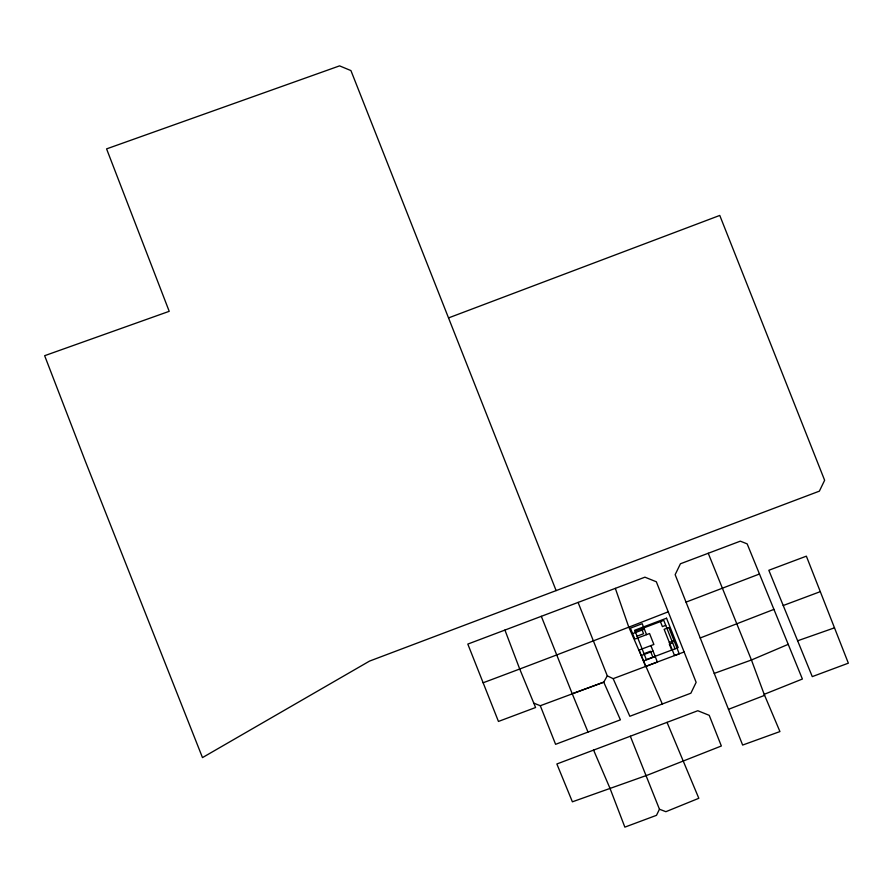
<?xml version="1.0" encoding="UTF-8"?>
<svg xmlns="http://www.w3.org/2000/svg" width="893" height="893" viewBox="0 0 893 893"><rect width="100%" height="100%" fill="white"/><g stroke="black" fill="none" stroke-linecap="round" stroke-linejoin="round"><path stroke-width="1.34" d="M630.324 736.234L659.458 809.225L656.489 815.331L624.854 827.13L610.031 788.419L593.588 750.098L556.864 763.984L572.391 801.814L647.927 774.957L721.354 745.99L709.221 715.326L697.801 710.728L593.588 750.098M504.925 630.067L519.637 668.812L535.588 707.513L498.45 721.444L467.809 644.087L578.084 602.429L607.296 675.845L603.757 682.163L540.298 705.727L533.791 703.148M788.218 644.344L751.448 659.994L714.244 673.389L675.153 574.657L680.433 563.773L740.319 541.158L747.162 543.882L802.394 679.026L764.185 694.33L779.935 731.568L742.641 745.063L714.244 673.389M773.93 609.383L700.224 637.97M728.487 709.321L764.62 695.346M686.036 602.116L759.474 574.009M483.135 682.765C545.043 659.626 606.671 635.827 668.232 611.817M448.811 317.808L719.769 215.436L824.63 480.278L819.372 491.15L369.523 661.099L202.477 757.599L85.427 461.48L44.65 355.693L169.212 311.322L106.58 148.885L339.574 65.87L350.927 70.58L556.127 590.597M578.084 602.429L644.925 577.179L656.333 581.778L696.138 682.33L690.881 693.202L629.833 716.275L613.167 678.669L607.296 675.845M635.09 631.184L663.756 620.345L675.03 648.82M632.612 633.628L644.389 629.185M637.066 636.184L643.563 633.729L641.587 628.728M665.743 625.346L662.405 626.607L660.429 621.606M669.326 642.435L674.036 640.649M644.009 653.698L650.495 651.243L652.85 657.192M672.675 642.871L669.337 644.121L671.692 650.082M641.274 655.529L653.051 651.075M643.44 660.999L655.216 656.556M541.314 616.326L572.223 693.727L603.757 682.163L620.412 719.836L555.591 744.315L540.298 705.727M613.167 678.669L684.127 651.968M783.217 605.521L820.299 591.646L848.35 663.175L812.273 676.615L768.828 570.27L806.368 556.172L820.299 591.646M797.639 640.783L834.486 627.835M659.458 809.225L665.877 811.692L698.817 798.286L667.038 722.359M662.327 703.997L628.661 626.774L615.333 588.364M572.223 693.727L588.007 732.07M708.238 553.258L751.448 659.994L764.185 694.33M646.554 634.655L642.212 623.705L630.436 628.159L634.778 639.109L649.557 633.528L653.888 644.467L639.109 650.048L645.606 666.479L657.382 662.026L650.885 645.606M666.546 618.213L634.711 630.235L646.365 659.648L678.189 647.626L666.546 618.213M668.835 627.511L664.124 629.297L674.528 655.562L679.238 653.788L668.835 627.511"/></g></svg>
